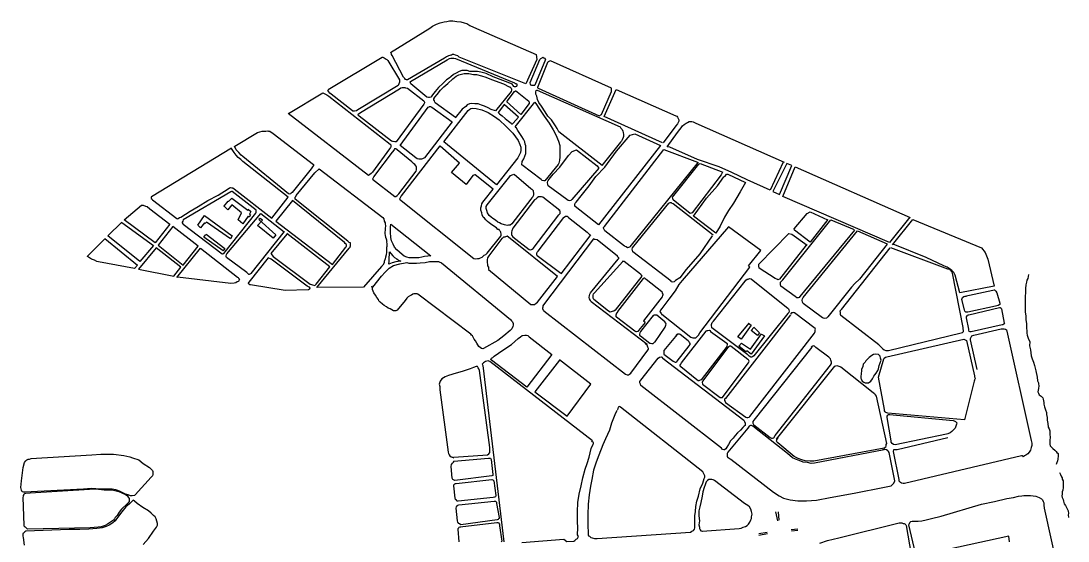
# Model space of a CAD drawing. Header units: metres. Extents: x 633203 to 636749, y 814888 to 818163.
# Drawn here: x 633203 to 635566, y 816755 to 817929 of the extents above; entities that cross this region are included whole.
import ezdxf

# ---------------------------------------------------------------- set-up
doc = ezdxf.new("R2010")
doc.units = ezdxf.units.M

msp = doc.modelspace()

# ---------------------------------------------------------------- linework, layer by layer
at = {"layer": '29', "color": 4}
for points in [[(633661, 817510), (633671, 817522), (633672, 817522), (633679, 817529), (633715, 817502), (633716, 817504), (633722, 817499), (633719, 817493), (633721, 817491), (633718, 817486), (633716, 817488), (633704, 817471), (633693, 817480), (633701, 817496), (633679, 817514), (633670, 817503), (633662, 817510)], [(633621, 817448), (633663, 817415), (633659, 817410), (633616, 817441), (633620, 817447)], [(634845, 817247), (634851, 817242), (634828, 817211), (634821, 817216), (634846, 817247)], [(634874, 817222), (634881, 817218), (634851, 817177), (634841, 817184), (634839, 817182), (634823, 817195), (634829, 817202), (634849, 817188), (634874, 817223)], [(634857, 817238), (634870, 817225), (634865, 817219), (634851, 817230), (634857, 817237)]]:
    msp.add_lwpolyline(points, dxfattribs=at)
for points in [[(633602, 817468), (633617, 817490), (633680, 817444), (633676, 817437), (633622, 817475), (633619, 817472), (633617, 817473), (633608, 817462)], [(633737, 817467), (633748, 817479), (633743, 817483), (633740, 817481), (633778, 817446), (633772, 817439)]]:
    msp.add_lwpolyline(points, close=True, dxfattribs=at)
at = {"layer": '6', "color": 3}
for p, q in [((634906, 816821), (634910, 816801)), ((634912, 816821), (634913, 816802)), ((634887, 816774), (634868, 816771)), ((634868, 816768), (634888, 816772)), ((634956, 816782), (634941, 816780)), ((634956, 816779), (634942, 816777))]:
    msp.add_line(p, q, dxfattribs=at)
for points in [[(634037, 817858), (634126, 817913), (634132, 817917), (634141, 817922), (634149, 817925), (634158, 817927), (634164, 817928), (634170, 817929), (634178, 817929), (634187, 817928), (634196, 817927), (634203, 817925), (634209, 817923), (634216, 817919), (634224, 817915), (634366, 817853), (634367, 817842), (634342, 817787), (634192, 817847), (634189, 817850), (634184, 817852), (634180, 817853), (634177, 817853), (634175, 817852), (634173, 817852), (634171, 817851), (634168, 817850), (634165, 817849), (634163, 817848), (634159, 817845), (634075, 817796), (634074, 817796), (634073, 817796), (634071, 817797), (634069, 817799), (634066, 817802), (634041, 817851), (634039, 817853), (634039, 817855), (634038, 817858)], [(633896, 817774), (634018, 817847), (634020, 817847), (634023, 817846), (634025, 817844), (634027, 817843), (634029, 817842), (634031, 817840), (634057, 817796), (634057, 817794), (634057, 817791), (634054, 817783), (633963, 817728), (633960, 817726), (633956, 817725), (633953, 817725), (633952, 817725), (633951, 817726), (633903, 817764), (633900, 817766), (633898, 817769), (633896, 817771), (633895, 817773)], [(634082, 817792), (634165, 817841), (634170, 817844), (634173, 817845), (634176, 817845), (634178, 817845), (634180, 817845), (634184, 817844), (634317, 817789), (634318, 817788), (634321, 817788), (634322, 817786), (634322, 817783), (634321, 817781), (634319, 817780), (634317, 817780), (634315, 817781), (634314, 817783), (634312, 817785), (634312, 817786), (634269, 817803), (634253, 817810), (634241, 817813), (634233, 817815), (634225, 817815), (634216, 817815), (634210, 817817), (634205, 817817), (634201, 817817), (634198, 817817), (634192, 817815), (634185, 817811), (634179, 817808), (634173, 817803), (634169, 817800), (634163, 817796), (634155, 817788), (634145, 817779), (634138, 817770), (634132, 817762), (634129, 817758), (634128, 817757), (634125, 817756), (634123, 817756), (634119, 817757), (634083, 817787), (634082, 817789), (634081, 817791), (634082, 817792), (634082, 817793)], [(634352, 817790), (634374, 817842), (634376, 817844), (634379, 817846), (634381, 817847), (634383, 817846), (634385, 817845), (634386, 817843), (634387, 817842), (634363, 817784), (634362, 817783), (634359, 817783), (634356, 817783), (634354, 817784), (634353, 817786), (634352, 817789)], [(634184, 817711), (634138, 817744), (634137, 817746), (634136, 817749), (634135, 817751), (634135, 817753), (634137, 817757), (634142, 817763), (634150, 817773), (634157, 817780), (634166, 817788), (634178, 817798), (634185, 817804), (634191, 817807), (634197, 817809), (634203, 817810), (634214, 817810), (634224, 817808), (634231, 817808), (634242, 817805), (634252, 817802), (634265, 817797), (634292, 817787), (634305, 817780), (634306, 817780), (634308, 817779), (634309, 817777), (634310, 817775), (634310, 817773), (634309, 817770), (634274, 817726), (634264, 817729), (634257, 817733), (634249, 817737), (634242, 817739), (634235, 817742), (634227, 817742), (634220, 817743), (634215, 817742), (634210, 817740), (634207, 817736), (634199, 817730), (634183, 817710)], [(633807, 817720), (633884, 817767), (633890, 817764), (633893, 817762), (633898, 817759), (634036, 817651), (634038, 817649), (634038, 817647), (634038, 817645), (634037, 817643), (634035, 817640), (633996, 817588), (633993, 817585), (633987, 817580), (633806, 817720)], [(634039, 817658), (633966, 817714), (633964, 817716), (633964, 817717), (633965, 817719), (633966, 817720), (633969, 817722), (634057, 817776), (634060, 817778), (634063, 817779), (634066, 817779), (634069, 817779), (634071, 817778), (634075, 817777), (634112, 817749), (634113, 817747), (634114, 817746), (634114, 817744), (634113, 817743), (634112, 817741), (634050, 817656), (634049, 817656), (634047, 817656), (634043, 817657), (634042, 817657), (634040, 817658)], [(634300, 817748), (634317, 817770), (634319, 817771), (634320, 817771), (634323, 817769), (634349, 817748), (634350, 817746), (634350, 817745), (634350, 817743), (634331, 817718), (634299, 817747)], [(634515, 817603), (634417, 817679), (634413, 817686), (634409, 817692), (634400, 817706), (634392, 817714), (634386, 817724), (634378, 817737), (634372, 817745), (634369, 817752), (634367, 817759), (634365, 817764), (634365, 817769), (634366, 817772), (634367, 817773), (634368, 817773), (634555, 817690), (634557, 817687), (634560, 817684), (634561, 817680), (634562, 817677), (634563, 817673), (634563, 817668), (634562, 817666), (634560, 817661), (634558, 817658), (634556, 817655), (634514, 817603)], [(634651, 817654), (634519, 817713), (634546, 817774), (634681, 817715), (634683, 817714), (634685, 817712), (634686, 817709), (634687, 817707), (634688, 817706), (634688, 817705), (634688, 817703), (634687, 817701), (634685, 817697), (634681, 817692), (634652, 817654)], [(634294, 817741), (634280, 817722), (634283, 817719), (634289, 817715), (634296, 817709), (634303, 817703), (634309, 817698), (634310, 817697), (634312, 817697), (634314, 817698), (634326, 817712), (634294, 817740)], [(634318, 817690), (634363, 817746), (634365, 817743), (634373, 817730), (634384, 817714), (634395, 817698), (634404, 817683), (634410, 817672), (634416, 817658), (634419, 817648), (634419, 817635), (634419, 817622), (634418, 817614), (634417, 817608), (634415, 817605), (634385, 817568), (634383, 817568), (634379, 817569), (634377, 817571), (634333, 817604), (634334, 817612), (634338, 817618), (634340, 817624), (634342, 817630), (634342, 817636), (634342, 817644), (634342, 817647), (634341, 817651), (634340, 817656), (634337, 817662), (634333, 817668), (634329, 817675), (634324, 817682), (634321, 817687), (634318, 817689)], [(634923, 817610), (634894, 817547), (634842, 817570), (634807, 817587), (634779, 817600), (634730, 817616), (634667, 817644), (634661, 817645), (634685, 817677), (634690, 817684), (634693, 817688), (634696, 817692), (634700, 817695), (634704, 817698), (634707, 817700), (634711, 817702), (634714, 817702), (634717, 817702), (634720, 817701), (634723, 817700), (634726, 817698), (634925, 817610)], [(633686, 817646), (633737, 817677), (633747, 817680), (633756, 817680), (633760, 817681), (633762, 817680), (633765, 817680), (633772, 817675), (633863, 817605), (633863, 817603), (633861, 817600), (633858, 817595), (633815, 817542), (633813, 817540), (633811, 817539), (633809, 817538), (633807, 817539), (633704, 817623), (633700, 817626), (633695, 817632), (633689, 817638), (633685, 817646)], [(634148, 817647), (634061, 817534), (634057, 817527), (634225, 817393), (634228, 817392), (634233, 817393), (634237, 817393), (634240, 817394), (634244, 817396), (634248, 817400), (634252, 817402), (634255, 817405), (634286, 817443), (634287, 817445), (634287, 817448), (634286, 817452), (634285, 817454), (634283, 817456), (634282, 817458), (634279, 817458), (634276, 817462), (634266, 817469), (634260, 817473), (634256, 817476), (634252, 817480), (634249, 817484), (634246, 817486), (634244, 817491), (634243, 817496), (634241, 817502), (634241, 817507), (634242, 817512), (634243, 817516), (634245, 817520), (634248, 817524), (634269, 817549), (634228, 817582), (634227, 817582), (634225, 817581), (634223, 817580), (634208, 817560), (634175, 817587), (634193, 817608), (634149, 817646)], [(633678, 817642), (633498, 817532), (633497, 817531), (633497, 817530), (633497, 817528), (633499, 817527), (633500, 817525), (633555, 817483), (633556, 817482), (633558, 817483), (633561, 817485), (633564, 817486), (633585, 817500), (633603, 817510), (633625, 817524), (633648, 817536), (633671, 817550), (633674, 817552), (633676, 817553), (633679, 817552), (633681, 817552), (633684, 817550), (633769, 817484), (633806, 817531), (633704, 817612), (633699, 817616), (633693, 817621), (633689, 817626), (633684, 817632), (633678, 817641)], [(634731, 817610), (634577, 817419), (634576, 817418), (634572, 817417), (634569, 817419), (634565, 817421), (634521, 817455), (634519, 817458), (634518, 817461), (634518, 817463), (634520, 817465), (634654, 817639), (634730, 817610)], [(634786, 817588), (634783, 817582), (634718, 817496), (634713, 817494), (634675, 817525), (634673, 817531), (634733, 817606), (634736, 817607), (634787, 817588)], [(635209, 817486), (635163, 817429), (634922, 817533), (634950, 817600), (635210, 817485)], [(634316, 817583), (634354, 817551), (634356, 817549), (634359, 817546), (634359, 817544), (634360, 817540), (634360, 817538), (634360, 817536), (634359, 817534), (634358, 817532), (634356, 817530), (634354, 817527), (634311, 817471), (634307, 817468), (634303, 817468), (634300, 817467), (634294, 817469), (634287, 817471), (634283, 817473), (634279, 817475), (634274, 817479), (634268, 817483), (634264, 817486), (634260, 817490), (634256, 817496), (634254, 817501), (634253, 817506), (634253, 817510), (634255, 817514), (634258, 817518), (634306, 817578), (634308, 817580), (634310, 817581), (634315, 817583)], [(633677, 817543), (633569, 817480), (633568, 817477), (633567, 817475), (633567, 817473), (633568, 817471), (633569, 817470), (633657, 817403), (633658, 817403), (633660, 817404), (633661, 817404), (633733, 817495), (633734, 817497), (633734, 817499), (633734, 817501), (633734, 817502), (633680, 817544), (633679, 817544), (633678, 817544), (633676, 817543)], [(634419, 817501), (634381, 817531), (634378, 817532), (634374, 817532), (634371, 817532), (634368, 817530), (634365, 817527), (634362, 817525), (634313, 817461), (634311, 817455), (634310, 817452), (634310, 817450), (634310, 817448), (634310, 817447), (634311, 817445), (634313, 817442), (634350, 817413), (634353, 817412), (634355, 817413), (634357, 817414), (634359, 817415), (634417, 817491), (634420, 817494), (634420, 817496), (634420, 817498), (634420, 817500), (634418, 817501), (634416, 817503)], [(634763, 817444), (634735, 817403), (634704, 817368), (634690, 817349), (634680, 817343), (634677, 817340), (634674, 817339), (634670, 817340), (634670, 817342), (634584, 817408), (634583, 817411), (634582, 817414), (634583, 817417), (634586, 817421), (634665, 817518), (634668, 817519), (634670, 817519), (634672, 817518), (634675, 817517), (634765, 817446)], [(633797, 817454), (633722, 817359), (633721, 817358), (633718, 817357), (633717, 817357), (633715, 817359), (633713, 817361), (633667, 817395), (633666, 817397), (633666, 817399), (633667, 817402), (633668, 817403), (633744, 817494), (633797, 817453)], [(634421, 817359), (634368, 817399), (634367, 817401), (634367, 817404), (634368, 817407), (634370, 817409), (634428, 817485), (634429, 817486), (634432, 817488), (634434, 817488), (634436, 817488), (634438, 817487), (634439, 817485), (634481, 817452), (634483, 817450), (634485, 817448), (634487, 817446), (634488, 817444), (634487, 817444), (634421, 817358)], [(635084, 817457), (634961, 817307), (634959, 817305), (634957, 817304), (634954, 817304), (634950, 817307), (634918, 817330), (634917, 817334), (634917, 817336), (634917, 817339), (634922, 817345), (635031, 817480), (635083, 817458)], [(635024, 817481), (634984, 817430), (634949, 817457), (634948, 817460), (634977, 817494), (634984, 817498), (635023, 817480)], [(635170, 817424), (635216, 817481), (635371, 817417), (635379, 817406), (635385, 817391), (635399, 817330), (635322, 817315), (635311, 817355), (635308, 817361), (635304, 817366), (635300, 817369), (635293, 817373), (635286, 817376), (635246, 817395), (635171, 817425)], [(633431, 817474), (633502, 817422), (633471, 817386), (633399, 817444), (633431, 817475)], [(634649, 817267), (634715, 817215), (634719, 817214), (634723, 817214), (634726, 817214), (634728, 817216), (634732, 817220), (634735, 817225), (634848, 817373), (634845, 817376), (634873, 817411), (634800, 817464), (634695, 817343), (634688, 817334), (634679, 817320), (634665, 817301), (634649, 817280), (634646, 817276), (634645, 817272), (634646, 817271), (634648, 817269), (634649, 817266)], [(633392, 817438), (633466, 817378), (633459, 817370), (633378, 817385), (633374, 817386), (633369, 817389), (633362, 817391), (633353, 817397), (633353, 817398), (633392, 817437)], [(633803, 817448), (633767, 817404), (633772, 817397), (633856, 817335), (633859, 817334), (633861, 817333), (633866, 817332), (633868, 817333), (633869, 817335), (633900, 817374), (633803, 817449)], [(634258, 817368), (634354, 817289), (634358, 817289), (634362, 817289), (634366, 817292), (634369, 817294), (634414, 817352), (634303, 817441), (634300, 817443), (634295, 817441), (634292, 817441), (634290, 817439), (634288, 817438), (634259, 817399), (634256, 817394), (634255, 817390), (634255, 817387), (634255, 817383), (634256, 817380), (634256, 817376), (634258, 817373), (634258, 817371), (634258, 817371), (634258, 817369), (634259, 817367)], [(634616, 817199), (634490, 817295), (634488, 817298), (634486, 817302), (634485, 817305), (634486, 817309), (634487, 817312), (634488, 817315), (634551, 817391), (634552, 817393), (634552, 817394), (634550, 817396), (634549, 817398), (634503, 817435), (634499, 817436), (634497, 817436), (634495, 817437), (634382, 817288), (634381, 817286), (634381, 817283), (634380, 817281), (634380, 817280), (634381, 817278), (634381, 817277), (634382, 817276), (634383, 817275), (634567, 817132), (634571, 817130), (634574, 817130), (634576, 817132), (634579, 817134), (634618, 817186), (634619, 817188), (634619, 817190), (634618, 817193), (634617, 817195), (634616, 817197), (634614, 817199), (634612, 817201)], [(634975, 817423), (634915, 817346), (634911, 817345), (634909, 817346), (634905, 817348), (634869, 817371), (634868, 817376), (634868, 817380), (634936, 817449), (634943, 817448), (634977, 817423)], [(635158, 817425), (635095, 817346), (635085, 817336), (635077, 817328), (635024, 817261), (635021, 817258), (635017, 817257), (635014, 817258), (635012, 817259), (634968, 817291), (634967, 817294), (634966, 817299), (634967, 817302), (634968, 817305), (635091, 817455), (635158, 817426)], [(633555, 817350), (633608, 817416), (633692, 817351), (633693, 817350), (633695, 817347), (633696, 817345), (633695, 817344), (633694, 817341), (633691, 817340), (633688, 817338), (633684, 817337), (633677, 817336), (633556, 817351)], [(635164, 817417), (635054, 817278), (635053, 817276), (635051, 817274), (635052, 817272), (635052, 817269), (635052, 817268), (635052, 817266), (635053, 817265), (635139, 817199), (635140, 817197), (635143, 817194), (635147, 817190), (635151, 817187), (635155, 817185), (635157, 817185), (635161, 817185), (635325, 817225), (635328, 817226), (635330, 817228), (635330, 817230), (635329, 817234), (635329, 817237), (635305, 817360), (635304, 817363), (635301, 817366), (635299, 817369), (635295, 817369), (635166, 817417)], [(633997, 817328), (634017, 817353), (634025, 817362), (634034, 817371), (634044, 817377), (634058, 817381), (634070, 817383), (634074, 817384), (634078, 817382), (634083, 817382), (634090, 817382), (634096, 817382), (634104, 817383), (634115, 817384), (634125, 817386), (634129, 817386), (634134, 817386), (634138, 817386), (634142, 817386), (634145, 817386), (634147, 817385), (634152, 817383), (634308, 817255), (634310, 817252), (634312, 817250), (634314, 817246), (634314, 817242), (634313, 817239), (634311, 817234), (634307, 817230), (634293, 817218), (634279, 817208), (634247, 817190), (634245, 817189), (634242, 817190), (634239, 817192), (634236, 817194), (634234, 817198), (634232, 817202), (634229, 817207), (634226, 817211), (634224, 817214), (634222, 817218), (634220, 817220), (634218, 817222), (634099, 817312), (634097, 817313), (634093, 817313), (634090, 817313), (634087, 817312), (634084, 817310), (634082, 817309), (634077, 817306), (634074, 817303), (634070, 817298), (634052, 817276), (634049, 817275), (634044, 817275), (634040, 817277), (634036, 817279), (634032, 817281), (634028, 817284), (634023, 817287), (634019, 817290), (634014, 817294), (634011, 817297), (634010, 817300), (634006, 817305), (634003, 817310), (633999, 817315), (633998, 817319), (633996, 817323), (633996, 817326), (633995, 817330)], [(634560, 817387), (634564, 817387), (634601, 817358), (634603, 817355), (634604, 817353), (634544, 817276), (634541, 817274), (634537, 817273), (634533, 817272), (634529, 817274), (634496, 817300), (634494, 817303), (634494, 817306), (634494, 817310), (634495, 817313), (634497, 817315), (634561, 817386)], [(634612, 817248), (634597, 817230), (634595, 817228), (634592, 817227), (634591, 817227), (634588, 817229), (634547, 817260), (634546, 817261), (634546, 817264), (634546, 817266), (634547, 817268), (634548, 817270), (634549, 817271), (634550, 817273), (634608, 817348), (634609, 817349), (634610, 817349), (634612, 817348), (634614, 817346), (634614, 817346), (634649, 817318), (634650, 817315), (634651, 817313), (634652, 817311), (634651, 817309), (634650, 817306), (634608, 817252), (634612, 817249)], [(634852, 817346), (634934, 817281), (634935, 817279), (634936, 817277), (634937, 817274), (634936, 817271), (634934, 817269), (634857, 817173), (634854, 817171), (634852, 817170), (634850, 817170), (634846, 817172), (634843, 817175), (634762, 817236), (634762, 817238), (634761, 817241), (634761, 817244), (634763, 817248), (634766, 817251), (634837, 817342), (634839, 817344), (634842, 817346), (634844, 817346), (634847, 817348), (634850, 817347), (634851, 817347), (634853, 817345)], [(635333, 817308), (635396, 817321), (635399, 817322), (635400, 817322), (635403, 817319), (635405, 817315), (635412, 817292), (635412, 817289), (635408, 817287), (635402, 817285), (635340, 817272), (635338, 817272), (635335, 817272), (635333, 817274), (635332, 817277), (635326, 817300), (635328, 817305), (635331, 817307), (635335, 817308), (635337, 817308)], [(634940, 817266), (634793, 817077), (634791, 817075), (634791, 817072), (634792, 817070), (634793, 817068), (634839, 817035), (634841, 817034), (634843, 817034), (634846, 817035), (634848, 817036), (634994, 817224), (634995, 817228), (634995, 817231), (634996, 817233), (634995, 817235), (634949, 817270), (634947, 817271), (634945, 817270), (634942, 817270), (634940, 817267)], [(634630, 817264), (634601, 817228), (634600, 817225), (634599, 817222), (634599, 817219), (634601, 817218), (634622, 817202), (634624, 817202), (634627, 817201), (634630, 817201), (634633, 817204), (634634, 817205), (634657, 817238), (634658, 817242), (634659, 817245), (634658, 817247), (634656, 817250), (634638, 817265), (634636, 817265), (634634, 817265), (634632, 817265), (634630, 817264), (634629, 817262)], [(634684, 817221), (634654, 817185), (634654, 817177), (634675, 817161), (634679, 817159), (634681, 817159), (634683, 817160), (634684, 817161), (634711, 817196), (634713, 817199), (634713, 817201), (634712, 817203), (634711, 817205), (634709, 817207), (634691, 817221), (634689, 817222), (634686, 817222), (634685, 817222), (634683, 817221), (634682, 817220), (634681, 817218)], [(634797, 817195), (634738, 817119), (634736, 817118), (634733, 817117), (634731, 817117), (634728, 817119), (634692, 817148), (634691, 817150), (634691, 817152), (634692, 817154), (634694, 817157), (634749, 817229), (634750, 817230), (634753, 817230), (634756, 817231), (634758, 817230), (634759, 817228), (634796, 817202), (634797, 817201), (634797, 817199), (634797, 817197), (634796, 817196)], [(635361, 817142), (635346, 817209), (635346, 817212), (635347, 817215), (635349, 817218), (635353, 817220), (635415, 817234), (635419, 817234), (635422, 817234), (635425, 817233), (635427, 817232), (635428, 817229), (635483, 816982), (635484, 816976), (635484, 816971), (635483, 816966), (635481, 816960), (635478, 816956), (635475, 816952), (635471, 816949), (635468, 816947), (635465, 816945), (635464, 816946), (635463, 816947), (635461, 816947), (635197, 816885), (635194, 816885), (635190, 816886), (635188, 816887), (635185, 816890), (635185, 816894), (635172, 816957), (635173, 816962), (635175, 816962), (635180, 816962), (635295, 816989)], [(634800, 817194), (634742, 817117), (634740, 817113), (634741, 817110), (634741, 817109), (634781, 817079), (634783, 817079), (634786, 817079), (634788, 817081), (634845, 817157), (634846, 817161), (634845, 817164), (634843, 817165), (634806, 817194), (634805, 817195), (634804, 817195), (634803, 817195), (634802, 817195), (634800, 817193)], [(634988, 817193), (634857, 817028), (634855, 817025), (634855, 817021), (634856, 817018), (634857, 817017), (634894, 816989), (634897, 816987), (634899, 816987), (634902, 816988), (634905, 816993), (635030, 817152), (635032, 817156), (635032, 817159), (635031, 817163), (635030, 817166), (635026, 817170), (634997, 817192), (634994, 817195), (634992, 817196), (634990, 817195), (634986, 817193)], [(634493, 816981), (634261, 817160), (634259, 817161), (634257, 817162), (634254, 817161), (634251, 817160), (634247, 817157), (634245, 817156), (634244, 817154), (634245, 817151), (634293, 816753)], [(634418, 817163), (634363, 817092), (634436, 817037), (634489, 817109), (634418, 817164)], [(634652, 817167), (634834, 817028), (634836, 817025), (634837, 817021), (634837, 817018), (634837, 817016), (634835, 817014), (634832, 817011), (634827, 817005), (634820, 816999), (634815, 816993), (634810, 816987), (634804, 816981), (634800, 816973), (634796, 816967), (634794, 816963), (634791, 816961), (634789, 816961), (634786, 816962), (634784, 816965), (634602, 817106), (634601, 817109), (634600, 817112), (634600, 817115), (634602, 817118), (634641, 817168), (634644, 817170), (634645, 817170), (634648, 817171), (634650, 817170), (634651, 817168), (634654, 817166)], [(634908, 816985), (635040, 817150), (635044, 817151), (635049, 817150), (635053, 817148), (635126, 817090), (635129, 817088), (635131, 817085), (635133, 817082), (635156, 816975), (635155, 816973), (635155, 816970), (635154, 816967), (635154, 816966), (635153, 816966), (635151, 816965), (634992, 816935), (634984, 816935), (634973, 816936), (634965, 816938), (634957, 816941), (634948, 816946), (634911, 816977), (634909, 816979), (634908, 816981), (634909, 816983), (634909, 816984), (634912, 816988)], [(634180, 816944), (634256, 816950), (634259, 816952), (634261, 816955), (634261, 816958), (634261, 816966), (634238, 817140), (634236, 817144), (634235, 817146), (634233, 817149), (634230, 817149), (634224, 817147), (634217, 817144), (634199, 817138), (634185, 817134), (634168, 817129), (634160, 817126), (634153, 817121), (634149, 817116), (634147, 817109), (634148, 817104), (634148, 817096), (634167, 816956), (634168, 816953), (634169, 816950), (634171, 816947), (634174, 816945), (634176, 816944), (634178, 816944), (634180, 816943)], [(634548, 817050), (634543, 817040), (634536, 817021), (634531, 817005), (634522, 816986), (634516, 816972), (634507, 816949), (634501, 816933), (634495, 816915), (634491, 816894), (634488, 816879), (634485, 816859), (634483, 816838), (634482, 816814), (634482, 816789), (634483, 816774), (634483, 816771), (634483, 816769), (634484, 816767), (634486, 816766), (634489, 816763), (634492, 816762), (634497, 816761), (634503, 816761), (634714, 816775), (634717, 816777), (634721, 816779), (634723, 816782), (634724, 816785), (634724, 816788), (634724, 816791), (634724, 816795), (634724, 816812), (634725, 816822), (634726, 816833), (634728, 816845), (634732, 816856), (634736, 816873), (634742, 816886), (634745, 816896), (634746, 816899), (634746, 816902), (634745, 816905), (634743, 816908), (634742, 816911), (634556, 817057), (634555, 817058), (634554, 817059), (634552, 817058), (634551, 817057), (634550, 817054), (634549, 817051)], [(635163, 817041), (635307, 817027), (635309, 817026), (635312, 817025), (635315, 817022), (635314, 817019), (635313, 817014), (635311, 817010), (635307, 817005), (635304, 817002), (635300, 816999), (635295, 816997), (635292, 816996), (635176, 816972), (635172, 816973), (635169, 816975), (635167, 816978), (635167, 816981), (635158, 817034), (635158, 817037), (635159, 817039), (635160, 817040), (635161, 817041), (635164, 817041)], [(635151, 816961), (634994, 816931), (634986, 816930), (634978, 816932), (634968, 816933), (634959, 816937), (634951, 816940), (634944, 816943), (634933, 816953), (634855, 817014), (634852, 817016), (634849, 817016), (634846, 817014), (634843, 817010), (634798, 816956), (634797, 816953), (634797, 816949), (634797, 816945), (634798, 816944), (634802, 816941), (634805, 816940), (634901, 816865), (634914, 816857), (634924, 816852), (634939, 816848), (634956, 816846), (634976, 816846), (634998, 816847), (635029, 816853), (635083, 816863), (635152, 816877), (635167, 816880), (635169, 816882), (635173, 816886), (635175, 816891), (635174, 816895), (635162, 816955), (635161, 816957), (635159, 816959), (635156, 816961), (635153, 816962), (635150, 816962), (635147, 816961)], [(634333, 816752), (634428, 816759), (634435, 816754), (634451, 816755), (634453, 816756), (634456, 816759), (634459, 816761), (634461, 816765), (634459, 816769), (634460, 816785), (634459, 816799), (634459, 816821), (634460, 816842), (634463, 816861), (634467, 816880), (634471, 816898), (634476, 816917), (634481, 816930), (634485, 816944), (634490, 816964), (634494, 816974), (634495, 816975), (634495, 816977), (634494, 816978), (634493, 816979), (634491, 816981), (634491, 816981)], [(633225, 816941), (633363, 816950), (633383, 816951), (633412, 816951), (633435, 816948), (633449, 816945), (633455, 816943), (633469, 816938), (633479, 816930), (633493, 816921), (633499, 816915), (633500, 816914), (633501, 816912), (633501, 816908), (633501, 816905), (633500, 816902), (633497, 816899), (633461, 816859), (633459, 816858), (633454, 816857), (633450, 816857), (633445, 816859), (633439, 816861), (633433, 816864), (633427, 816867), (633422, 816869), (633417, 816871), (633409, 816872), (633396, 816872), (633384, 816872), (633372, 816873), (633362, 816874), (633344, 816872), (633211, 816865), (633209, 816865), (633206, 816866), (633204, 816870), (633203, 816876), (633204, 816891), (633208, 816921), (633211, 816932), (633213, 816935), (633214, 816937), (633216, 816938), (633219, 816940), (633222, 816940), (633226, 816941)], [(634180, 816935), (634258, 816942), (634262, 816942), (634263, 816942), (634264, 816939), (634268, 816905), (634268, 816903), (634266, 816902), (634182, 816892), (634179, 816893), (634178, 816894), (634176, 816897), (634174, 816923), (634175, 816928), (634177, 816931), (634179, 816933), (634181, 816935)], [(634740, 816777), (634824, 816783), (634828, 816784), (634833, 816786), (634838, 816788), (634842, 816790), (634845, 816793), (634848, 816798), (634850, 816803), (634852, 816806), (634852, 816810), (634853, 816816), (634852, 816822), (634850, 816827), (634847, 816832), (634843, 816835), (634836, 816840), (634768, 816892), (634765, 816893), (634762, 816894), (634758, 816894), (634755, 816894), (634752, 816892), (634749, 816889), (634747, 816882), (634745, 816876), (634742, 816866), (634740, 816856), (634737, 816842), (634735, 816832), (634733, 816823), (634733, 816812), (634734, 816801), (634733, 816792), (634734, 816786), (634734, 816783), (634736, 816780), (634737, 816778), (634738, 816778), (634741, 816777)], [(633212, 816863), (633358, 816872), (633372, 816873), (633391, 816871), (633412, 816870), (633424, 816867), (633431, 816864), (633439, 816860), (633443, 816858), (633445, 816854), (633447, 816851), (633447, 816847), (633447, 816844), (633445, 816841), (633443, 816839), (633430, 816827), (633425, 816820), (633420, 816813), (633416, 816808), (633414, 816805), (633412, 816802), (633407, 816799), (633403, 816796), (633398, 816793), (633393, 816790), (633384, 816787), (633377, 816786), (633359, 816785), (633218, 816782), (633216, 816783), (633213, 816786), (633211, 816787), (633210, 816791), (633208, 816853), (633209, 816856), (633209, 816858), (633210, 816860), (633210, 816861), (633211, 816862), (633212, 816863), (633214, 816863)], [(633479, 816747), (633491, 816761), (633502, 816777), (633509, 816786), (633511, 816791), (633511, 816795), (633510, 816800), (633508, 816805), (633506, 816810), (633502, 816813), (633497, 816818), (633491, 816823), (633478, 816831), (633465, 816840), (633459, 816845), (633456, 816847), (633448, 816839), (633440, 816832), (633431, 816821), (633421, 816808), (633416, 816801), (633410, 816796), (633402, 816791), (633395, 816788), (633386, 816785), (633374, 816783), (633356, 816782), (633336, 816781), (633312, 816781), (633214, 816777), (633212, 816776), (633209, 816773), (633207, 816772), (633207, 816769), (633207, 816766), (633208, 816763), (633210, 816746)], [(634191, 816837), (634271, 816845), (634274, 816845), (634275, 816844), (634276, 816843), (634276, 816840), (634282, 816808), (634282, 816806), (634281, 816805), (634280, 816804), (634278, 816803), (634196, 816792), (634193, 816794), (634191, 816795), (634189, 816798), (634188, 816801), (634185, 816829), (634186, 816832), (634188, 816835), (634189, 816836), (634191, 816837), (634192, 816836)], [(635222, 816728), (635207, 816792), (635208, 816795), (635209, 816797), (635211, 816799), (635214, 816800), (635215, 816800), (635219, 816800), (635228, 816800), (635236, 816801), (635246, 816803), (635258, 816806), (635280, 816811), (635371, 816838), (635400, 816844), (635428, 816851), (635443, 816853), (635454, 816856), (635462, 816857), (635466, 816858), (635472, 816858), (635476, 816858), (635481, 816858), (635487, 816857), (635493, 816856), (635497, 816855), (635501, 816853), (635506, 816850), (635508, 816848), (635510, 816844), (635511, 816841), (635511, 816836), (635512, 816829), (635542, 816693)], [(634194, 816787), (634277, 816797), (634279, 816797), (634281, 816796), (634283, 816793), (634283, 816789), (634288, 816755), (634287, 816753)], [(635006, 816750), (635023, 816756), (635049, 816762), (635185, 816796), (635188, 816796), (635191, 816796), (635194, 816795), (635196, 816795), (635198, 816794), (635200, 816792), (635201, 816790), (635212, 816725)], [(634192, 816753), (634190, 816782), (634190, 816783), (634191, 816785), (634192, 816786), (634194, 816787), (634195, 816787), (634196, 816787)], [(635434, 816753), (635432, 816766), (635229, 816722)]]:
    msp.add_lwpolyline(points, dxfattribs=at)
for points in [[(634536, 817777), (634398, 817839), (634396, 817838), (634393, 817837), (634391, 817835), (634369, 817779), (634369, 817778), (634370, 817777), (634508, 817715), (634513, 817718), (634536, 817770)], [(634059, 817648), (634122, 817734), (634124, 817735), (634125, 817736), (634127, 817736), (634130, 817734), (634176, 817701), (634114, 817620), (634112, 817619), (634109, 817618), (634107, 817617), (634104, 817617), (634101, 817617), (634097, 817618), (634094, 817620)], [(634157, 817656), (634212, 817727), (634216, 817730), (634218, 817731), (634222, 817732), (634230, 817731), (634243, 817728), (634257, 817722), (634272, 817713), (634282, 817706), (634298, 817691), (634313, 817676), (634325, 817659), (634329, 817650), (634331, 817644), (634331, 817637), (634330, 817632), (634327, 817626), (634324, 817620), (634276, 817559)], [(634646, 817648), (634506, 817469), (634454, 817510), (634453, 817511), (634453, 817513), (634453, 817515), (634454, 817518), (634456, 817520), (634467, 817534), (634485, 817557), (634500, 817578), (634521, 817599), (634547, 817635), (634578, 817671), (634588, 817674)], [(633996, 817572), (634047, 817533), (634049, 817533), (634052, 817535), (634054, 817537), (634056, 817539), (634095, 817590), (634096, 817593), (634096, 817596), (634096, 817599), (634095, 817601), (634092, 817605), (634089, 817607), (634085, 817611), (634052, 817638), (634049, 817640), (634046, 817640), (634045, 817638), (634041, 817633), (634001, 817580), (633999, 817578)], [(634507, 817597), (634446, 817526), (634444, 817524), (634441, 817523), (634438, 817524), (634435, 817526), (634393, 817557), (634392, 817560), (634391, 817564), (634392, 817567), (634393, 817569), (634395, 817572), (634404, 817583), (634419, 817599), (634439, 817625), (634447, 817634), (634457, 817638), (634503, 817602), (634505, 817600)], [(634931, 817607), (634900, 817544), (634915, 817537), (634943, 817603)], [(633876, 817595), (634020, 817485), (634022, 817482), (634023, 817477), (634025, 817473), (634025, 817470), (634026, 817467), (634026, 817465), (634025, 817462), (634025, 817459), (634025, 817456), (634024, 817453), (634024, 817449), (634025, 817445), (634026, 817441), (634027, 817437), (634028, 817435), (634028, 817433), (634029, 817431), (634028, 817430), (634029, 817427), (634029, 817424), (634029, 817419), (634028, 817419), (634028, 817413), (634028, 817407), (634027, 817401), (634026, 817396), (634025, 817392), (634023, 817386), (634023, 817383), (634020, 817378), (634017, 817375), (633976, 817328), (633871, 817327), (633944, 817416), (633946, 817418), (633946, 817420), (633947, 817421), (633947, 817428), (633944, 817429), (633941, 817432), (633822, 817527), (633822, 817529), (633822, 817531), (633823, 817533), (633824, 817535), (633866, 817586)], [(634838, 817564), (634826, 817543), (634811, 817518), (634800, 817501), (634791, 817486), (634781, 817466), (634771, 817450), (634721, 817488), (634750, 817529), (634775, 817557), (634789, 817577), (634792, 817579), (634794, 817581), (634795, 817583), (634797, 817583), (634798, 817583)], [(633539, 817470), (633506, 817428), (633436, 817480), (633475, 817513), (633479, 817513), (633484, 817511), (633488, 817510), (633494, 817505)], [(633816, 817524), (633778, 817477), (633906, 817379), (633936, 817418), (633937, 817419), (633938, 817421), (633938, 817423), (633937, 817425), (633935, 817427), (633933, 817429)], [(633546, 817465), (633513, 817423), (633569, 817378), (633603, 817421)], [(634038, 817470), (634128, 817399), (634126, 817399), (634121, 817398), (634114, 817397), (634108, 817396), (634101, 817394), (634095, 817394), (634090, 817394), (634084, 817394), (634079, 817394), (634074, 817396), (634068, 817398), (634063, 817402), (634057, 817407), (634051, 817412), (634046, 817418), (634043, 817425), (634039, 817433), (634038, 817440), (634037, 817452), (634037, 817458), (634037, 817464)], [(633508, 817417), (633468, 817369), (633548, 817353), (633564, 817373)], [(633761, 817394), (633717, 817339), (633716, 817337), (633716, 817336), (633717, 817336), (633718, 817335), (633719, 817334), (633721, 817334), (633799, 817321), (633851, 817323), (633852, 817323), (633854, 817324), (633856, 817325), (633856, 817326), (633854, 817328), (633852, 817329), (633849, 817330), (633768, 817391)], [(634060, 817387), (634049, 817385), (634041, 817383), (634033, 817380), (634034, 817387), (634034, 817395), (634035, 817402), (634035, 817407), (634035, 817408), (634038, 817404), (634042, 817399), (634046, 817395), (634051, 817392), (634055, 817389)], [(635342, 817266), (635411, 817282), (635413, 817282), (635415, 817281), (635416, 817279), (635422, 817247), (635423, 817245), (635421, 817245), (635419, 817243), (635417, 817243), (635347, 817227), (635345, 817227), (635343, 817228), (635342, 817231), (635342, 817233), (635337, 817259), (635337, 817261), (635338, 817263), (635339, 817265), (635341, 817266)], [(634401, 817176), (634345, 817102), (634265, 817163), (634263, 817165), (634264, 817166), (634265, 817168), (634268, 817169), (634271, 817172), (634281, 817179), (634295, 817189), (634310, 817199), (634325, 817212), (634330, 817216), (634334, 817219), (634340, 817220), (634344, 817220), (634347, 817219), (634350, 817216)], [(635354, 817116), (635332, 817029), (635159, 817044), (635155, 817045), (635153, 817047), (635152, 817049), (635152, 817052), (635138, 817125), (635150, 817166), (635151, 817168), (635154, 817170), (635157, 817171), (635331, 817211), (635337, 817208), (635355, 817128), (635355, 817126), (635356, 817123), (635356, 817122), (635355, 817119), (635355, 817118)], [(635110, 817162), (635108, 817159), (635104, 817154), (635103, 817149), (635100, 817142), (635100, 817139), (635099, 817133), (635098, 817126), (635098, 817123), (635099, 817121), (635101, 817116), (635105, 817114), (635108, 817112), (635112, 817112), (635116, 817112), (635121, 817116), (635125, 817121), (635128, 817127), (635130, 817130), (635133, 817134), (635137, 817140), (635138, 817144), (635140, 817151), (635142, 817157), (635144, 817163), (635143, 817168), (635142, 817172), (635138, 817176), (635132, 817177), (635127, 817176), (635123, 817174), (635117, 817169), (635114, 817166)], [(634185, 816885), (634266, 816894), (634268, 816893), (634270, 816891), (634275, 816858), (634274, 816855), (634272, 816854), (634269, 816853), (634190, 816845), (634187, 816845), (634186, 816847), (634184, 816849), (634183, 816852), (634180, 816880), (634180, 816882), (634182, 816884), (634184, 816885)]]:
    msp.add_lwpolyline(points, close=True, dxfattribs=at)
at = {"layer": '99', "color": 7}
for points in [[(635477, 817357), (635475, 817348), (635473, 817344), (635472, 817339), (635471, 817333), (635470, 817325), (635470, 817315), (635469, 817308), (635469, 817299), (635469, 817290), (635469, 817282), (635469, 817272), (635471, 817263), (635471, 817254), (635472, 817246), (635472, 817236), (635473, 817229), (635473, 817224), (635474, 817220), (635476, 817213), (635480, 817205), (635479, 817196), (635481, 817187), (635482, 817180), (635483, 817173), (635485, 817166), (635488, 817159), (635490, 817151), (635493, 817139), (635496, 817125), (635497, 817117), (635499, 817112), (635499, 817110), (635500, 817105), (635499, 817099), (635498, 817092), (635499, 817089), (635501, 817085), (635505, 817082), (635509, 817078), (635510, 817075), (635511, 817068), (635511, 817064), (635513, 817058), (635515, 817051), (635517, 817045), (635517, 817041), (635519, 817034), (635519, 817028), (635520, 817020), (635521, 817012), (635523, 817008), (635525, 817004), (635525, 817001), (635525, 816995), (635526, 816990), (635525, 816981), (635525, 816974), (635526, 816970), (635528, 816968), (635532, 816964), (635536, 816960), (635539, 816957), (635541, 816955), (635544, 816953), (635544, 816950), (635544, 816947), (635543, 816940), (635542, 816936), (635540, 816930), (635539, 816928)], [(635547, 816910), (635548, 816907), (635549, 816905), (635551, 816900), (635553, 816898), (635553, 816895), (635555, 816891), (635555, 816883), (635555, 816876), (635554, 816870), (635553, 816866), (635553, 816861), (635552, 816857), (635553, 816853), (635555, 816849), (635556, 816845), (635557, 816839), (635560, 816835), (635563, 816829), (635565, 816826), (635566, 816823), (635567, 816817), (635566, 816814), (635567, 816808)]]:
    msp.add_lwpolyline(points, dxfattribs=at)

doc.saveas('drawing.dxf')
